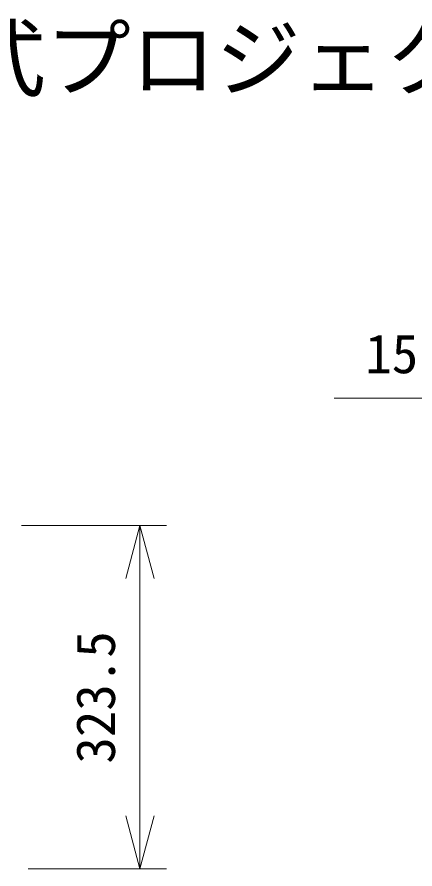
# Model space of a CAD drawing. Units: millimetres, scale not verified. Extents: x -62 to 63, y -56 to 57.
# Drawn here: x -16.84 to 1.9, y 16.68 to 56.81 of the extents above; entities that cross this region are included whole.
import ezdxf
from ezdxf.enums import TextEntityAlignment as Align

# ---------------------------------------------------------------- set-up
doc = ezdxf.new("R2010")
doc.units = ezdxf.units.MM
doc.header["$LTSCALE"] = 0.125
doc.layers.add('0-0_0', color=7, linetype='Continuous', lineweight=20)
doc.layers.add('0-4_SUNPO', color=3, linetype='Continuous', lineweight=18)
doc.layers.add('0-1_MOJI1', color=7, linetype='Continuous')
doc.styles.add('ＭＳ ゴシック', font='')
doc.styles.get('ＭＳ ゴシック').set_extended_font_data('MS Gothic')

# ---------------------------------------------------------------- blocks, each defined once
blk = doc.blocks.new('_Open30')
at = {"layer": '0-0_0'}
blk.add_line((0, 0), (-1, 0), dxfattribs=at)
blk.add_lwpolyline([(-1, 0.26795), (0, 0), (-1, -0.26795)], dxfattribs=at)
blk = doc.blocks.new('D1')
at = {"layer": '0-4_SUNPO'}
for p, q in [((47.8607, 346.3512), (54.6884, 346.3512)), ((53.4384, 343.8512), (53.4384, 332.6762)), ((48.1683, 330.1762), (54.6884, 330.1762))]:
    blk.add_line(p, q, dxfattribs=at)
at = {"layer": '0-4_SUNPO', "xscale": 2.5, "yscale": 2.5}
for p, rotation in [((53.4384, 346.3512), 90), ((53.4384, 330.1762), 270)]:
    blk.add_blockref('_Open30', p, dxfattribs=dict(at, rotation=rotation))
at = {"layer": '0-4_SUNPO', "color": 7, "style": 'ＭＳ ゴシック'}
blk.add_text('323.5', height=1.833, rotation=90, dxfattribs=at).set_placement((52.8134, 335.1387), align=Align.BOTTOM_LEFT)
blk = doc.blocks.new('D4')
at = {"layer": '0-4_SUNPO'}
for p, q in [((73.013, 347.3734), (73.013, 353.6012)), ((73.763, 348.2012), (73.763, 353.6012)), ((70.513, 352.3512), (62.5963, 352.3512)), ((73.763, 352.3512), (73.013, 352.3512)), ((76.263, 352.3512), (78.763, 352.3512))]:
    blk.add_line(p, q, dxfattribs=at)
at = {"layer": '0-4_SUNPO', "xscale": 2.5, "yscale": 2.5}
blk.add_blockref('_Open30', (73.013, 352.3512), dxfattribs=at)
at = {"layer": '0-4_SUNPO', "xscale": 2.5, "yscale": 2.5, "rotation": 180}
blk.add_blockref('_Open30', (73.763, 352.3512), dxfattribs=at)
at = {"layer": '0-4_SUNPO', "color": 7, "style": 'ＭＳ ゴシック'}
blk.add_text('15', height=1.833, dxfattribs=at).set_placement((64.0546, 352.9762), align=Align.BOTTOM_LEFT)

msp = doc.modelspace()

# ---------------------------------------------------------------- block references
at = {"layer": '0-4_SUNPO'}
for name in ['D4', 'D1']:
    msp.add_blockref(name, (-64.4907, -313.4913), dxfattribs=at)

# ---------------------------------------------------------------- texts
at = {"layer": '0-1_MOJI1', "style": 'ＭＳ ゴシック'}
msp.add_text('ＤＬＰ方式プロジェクター（レンズ別売）', height=2.933, dxfattribs=at).set_placement((-35.4907, 52.5087), align=Align.BOTTOM_LEFT)

doc.saveas('drawing.dxf')
